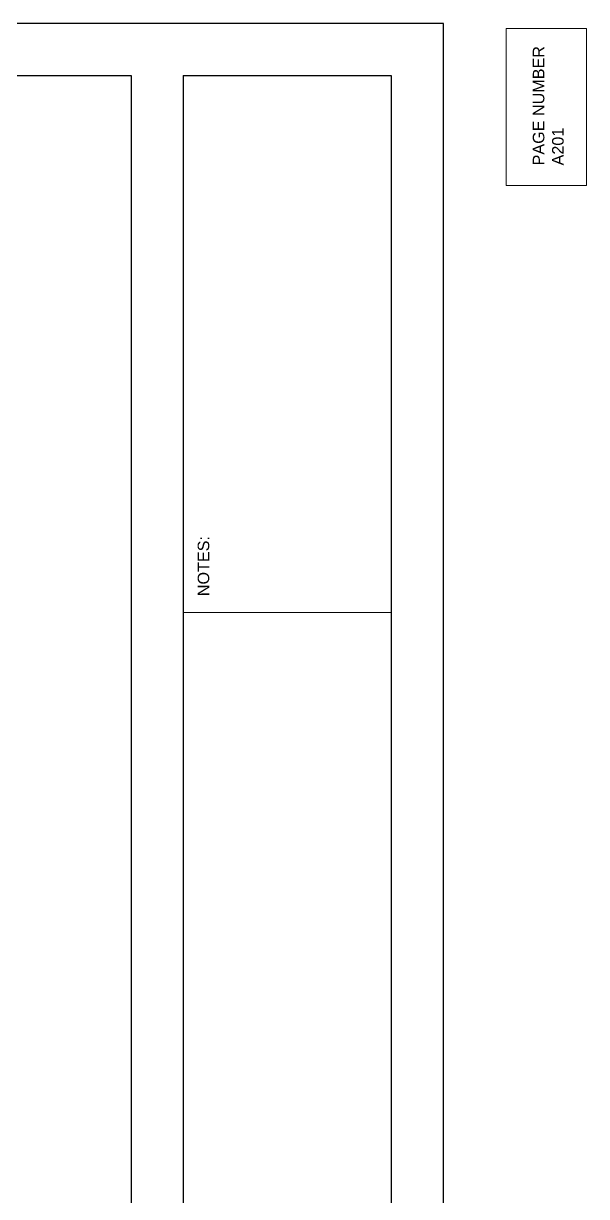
# Model space of a CAD drawing. Header units: inches. Extents: x 12 to 644, y -4 to 515.
# Drawn here: x 546.8 to 644.2, y 312.4 to 515.3 of the extents above; entities that cross this region are included whole.
import ezdxf

# ---------------------------------------------------------------- set-up
doc = ezdxf.new("R2010")
doc.units = ezdxf.units.IN
doc.header["$MEASUREMENT"] = 0
doc.layers.add('00-page-edge', color=7, linetype='Continuous', lineweight=9)
doc.layers.add('Title Block', color=7, linetype='Continuous')
doc.styles.get("Standard").update_dxf_attribs({"font": 'Arial.ttf', "height": 2})

msp = doc.modelspace()

# ---------------------------------------------------------------- linework, layer by layer
at = {"layer": '00-page-edge', "lineweight": 5}
msp.add_line((574.3969, 413.4613), (610.3969, 413.4613), dxfattribs=at)
at = {"layer": '00-page-edge', "lineweight": -3}
for points in [[(12.0961, -4.0387), (619.3969, -4.0387), (619.3969, 515.3126), (12.0961, 515.3126)], [(565.3969, 4.9613), (21.0961, 4.9613), (21.0961, 506.3126), (565.3969, 506.3126)]]:
    msp.add_lwpolyline(points, close=True, dxfattribs=at)
at = {"layer": '00-page-edge', "lineweight": 5}
msp.add_lwpolyline([(630.2535, 487.2728), (630.2535, 514.4557), (644.1546, 514.4557), (644.1546, 487.2728)], close=True, dxfattribs=at)
at = {"layer": 'Title Block', "lineweight": -3}
for p, q in [((574.3969, 506.3126), (574.3969, 4.9613)), ((574.3969, 506.3126), (610.3969, 506.3126)), ((610.3969, 506.3126), (610.3969, 4.9613))]:
    msp.add_line(p, q, dxfattribs=at)

# ---------------------------------------------------------------- texts
at = {"layer": '00-page-edge', "lineweight": 5, "insert": (634.8614, 490.7601), "char_height": 2, "width": 68.786348, "attachment_point": 1, "rotation": 90}
msp.add_mtext('PAGE NUMBER\\PA201', dxfattribs=at)
at = {"layer": 'Title Block', "lineweight": 5}
msp.add_text('NOTES:', height=2, rotation=90, dxfattribs=at).set_placement((578.9118, 416.2579))

doc.saveas('drawing.dxf')
